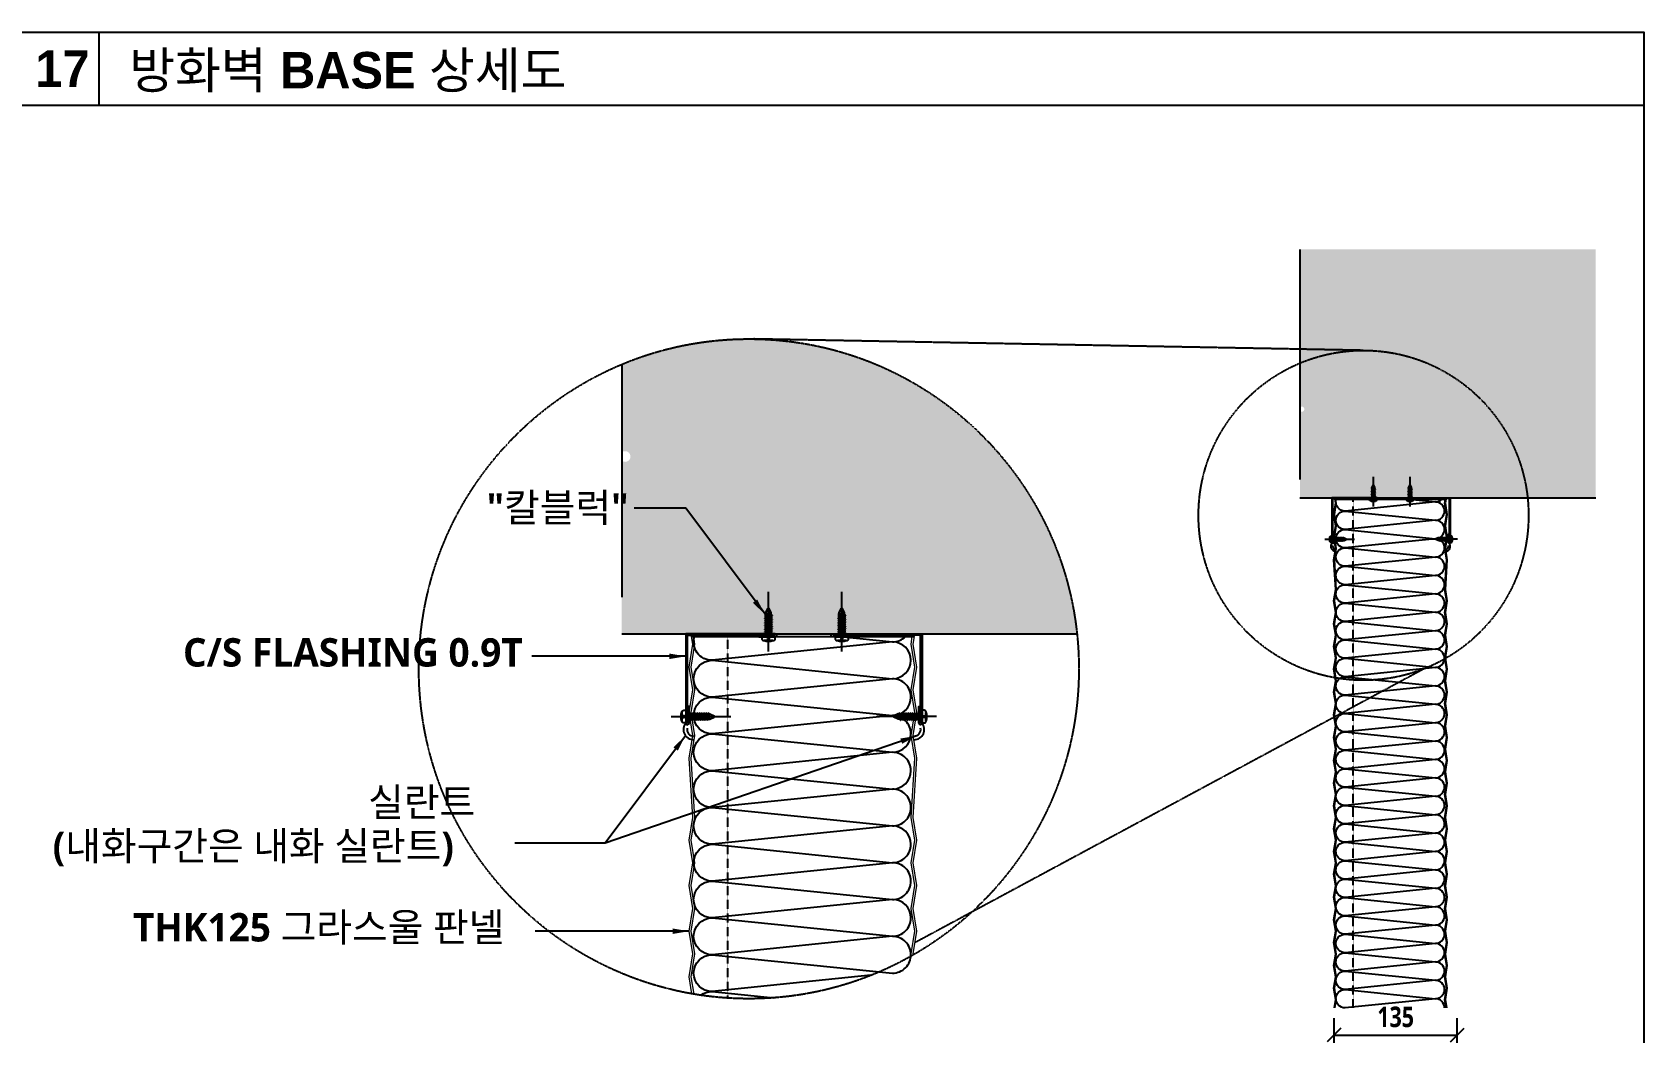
# Model space of a CAD drawing. Extents: x 0 to 20413, y 0 to 2870.
# Drawn here: x 18262 to 20030, y 1772 to 2870 of the extents above; entities that cross this region are included whole.
import ezdxf
from ezdxf.enums import TextEntityAlignment as Align

# ---------------------------------------------------------------- set-up
doc = ezdxf.new("R2010")
doc.units = 0
for name, pattern in [('CEN', [62, 60, -1, 0, -1]), ('HID', [2.3, 1.5, -0.8]), ('HIDDEN', [0.375, 0.25, -0.125])]:
    doc.linetypes.add(name, pattern=pattern)
doc.layers.get('Defpoints').update_dxf_attribs({"color": 151})
for name, color, linetype in [('A-ANNO-GRA1', 7, 'Continuous'), ('A-ANNO-TEXT1', 7, 'Continuous'), ('AA-BORD', 7, 'Continuous'), ('AA-ELEV-XXXX-N1', 1, 'Continuous'), ('AA-WAXM-CONC', 2, 'Continuous'), ('AA-XXXX-DRBD', 6, 'Continuous'), ('AZ-CNTL', 1, 'CEN'), ('DIM', 7, 'Continuous'), ('ELE-6', 6, 'Continuous'), ('FIN6', 6, 'Continuous'), ('GW', 9, 'Continuous'), ('TEXT', 4, 'Continuous'), ('W_HAT', 9, 'Continuous')]:
    doc.layers.add(name, color=color, linetype=linetype)
doc.layers.add('철판', color=2, linetype='Continuous', lineweight=13)
doc.styles.add('2020음성 1차', font='나눔고딕Bold.ttf')
doc.styles.add('ANU-TEXT 0', font='NanumGothicBold.ttf', dxfattribs={"width": 0.8})
doc.styles.add('돋움', font='NanumGothicBold.ttf')
doc.dimstyles.new('10-1', dxfattribs={"dimscale": 15, "dimtxt": 1.5, "dimasz": 1, "dimexe": 1.25, "dimexo": 1, "dimgap": 0.5, "dimtad": 1, "dimdec": 0, "dimrnd": 1, "dimzin": 0, "dimdsep": 46, "dimlunit": 6, "dimtxsty": 'ANU-TEXT 0', "dimblk": 'OBLIQUE', "dimcen": 5, "dimclrd": 7, "dimclre": 7, "dimclrt": 3, "dimadec": 0, "dimazin": 0, "dimtfac": 1, "dimtdec": 0, "dimtix": 1, "dimtmove": 2, "dimatfit": 1, "dimldrblk": 'OBLIQUE', "dimfxl": 2, "dimtolj": 1, "dimtzin": 0, "dimarcsym": 0})

# ---------------------------------------------------------------- blocks, each defined once
blk = doc.blocks.new('_Oblique')
at = {"color": 0, "linetype": 'ByBlock', "lineweight": -2}
blk.add_line((-0.5, -0.5), (0.5, 0.5), dxfattribs=at)
blk = doc.blocks.new('*D182')
at = {"layer": 'Defpoints', "color": 0}
for p in [(19825.36655912103, 1769.209054894403), (19690.16655912108, 1581.686184852973), (19825.36655912103, 1581.686184852973)]:
    blk.add_point(p, dxfattribs=at)
at = {"layer": 'DIM', "color": 7, "lineweight": -2}
for p, q in [((19690.16655912108, 1596.686184852973), (19690.16655912108, 1787.959054894403)), ((19825.36655912103, 1596.686184852973), (19825.36655912103, 1787.959054894403)), ((19690.16655912108, 1769.209054894403), (19825.36655912103, 1769.209054894403))]:
    blk.add_line(p, q, dxfattribs=at)
at = {"layer": 'DIM', "color": 7, "linetype": 'ByBlock', "lineweight": -2, "xscale": 15, "yscale": 15, "zscale": 15, "rotation": 180}
blk.add_blockref('_Oblique', (19690.16655912108, 1769.209054894403), dxfattribs=at)
at = {"layer": 'DIM', "color": 7, "linetype": 'ByBlock', "lineweight": -2, "xscale": 15, "yscale": 15, "zscale": 15}
blk.add_blockref('_Oblique', (19825.36655912103, 1769.209054894403), dxfattribs=at)
at = {"layer": 'DIM', "color": 3, "insert": (19757.76655912106, 1789.125603189858), "char_height": 22.5, "attachment_point": 5, "style": 'ANU-TEXT 0'}
blk.add_mtext('\\A1;135', dxfattribs=at)
blk = doc.blocks.new('aas')
at = {"layer": 'AA-ELEV-XXXX-N1'}
for p, q in [((2.600000000000021, 3.500000090939464), (1.605999999999994, 3.500000090939464)), ((2.600000000000021, -3.499999909060533), (2.600000000000021, 3.500000090939464)), ((2.600000000000021, 1.500000090939465), (3.252458149028483, 1.500000090939465)), ((3.149471132722283, -0.0532759442303359), (3.48471364782199, 1.997447478876438)), ((3.149471132722283, -0.0532759442303359), (3.252458149028483, 1.500000090939465)), ((3.251354542310308, -0.0712784067391112), (3.580727432298659, 1.93862621744347)), ((3.251354542310308, -0.0712784067391112), (3.751620444278386, 1.500000090939465)), ((3.446644099262356, 1.9782085861857), (3.252458149028483, 1.500000090939465)), ((3.552463380597373, 1.987661514880073), (3.751620444278386, 1.500000090939465)), ((3.751620444278386, 1.500000090939465), (4.496326534150283, 1.500000090939465)), ((3.874781090362374, -1.499999909060534), (4.496326534150283, 1.500000090939465)), ((4.073938154043389, -1.987660356358446), (4.728582032943791, 1.99647376569237)), ((4.179757435378404, -1.978207427664074), (4.824595817420457, 1.937652504259403)), ((4.373943385612279, -1.499999909060534), (4.995488829400187, 1.500000090939465)), ((4.690512484384157, 1.977234873001634), (4.496326534150283, 1.500000090939465)), ((4.796331765719172, 1.986687801696007), (4.995488829400187, 1.500000090939465)), ((4.995488829400187, 1.500000090939465), (5.729260333346926, 1.500000090939465)), ((5.107714889559019, -1.499999909060534), (5.729260333346926, 1.500000090939465)), ((5.306871953240034, -1.987660356358446), (5.961515832140435, 1.99647376569237)), ((5.412691234575047, -1.978207427664074), (6.057529616617103, 1.937652504259403)), ((5.606877184808921, -1.499999909060534), (6.228422628596832, 1.500000090939465)), ((5.923446283580799, 1.977234873001634), (5.729260333346926, 1.500000090939465)), ((6.029265564915818, 1.986687801696007), (6.228422628596832, 1.500000090939465)), ((6.228422628596832, 1.500000090939465), (6.962194132543571, 1.500000090939465)), ((6.340648688755662, -1.499999909060534), (6.962194132543571, 1.500000090939465)), ((6.539805752436676, -1.987660356358446), (7.194449631337079, 1.99647376569237)), ((6.645625033771693, -1.978207427664074), (7.290463415813746, 1.937652504259403)), ((6.839810984005567, -1.499999909060534), (7.461356427793473, 1.500000090939465)), ((7.156380082777446, 1.977234873001634), (6.962194132543571, 1.500000090939465)), ((7.262199364112459, 1.986687801696007), (7.461356427793473, 1.500000090939465)), ((7.461356427793473, 1.500000090939465), (8.195127931740217, 1.500000090939465)), ((7.573582487952307, -1.499999909060534), (8.195127931740217, 1.500000090939465)), ((7.77273955163332, -1.987660356358446), (8.427383430533723, 1.99647376569237)), ((7.878558832968338, -1.978207427664074), (8.52339721501039, 1.937652504259403)), ((8.072744783202209, -1.499999909060534), (8.69429022699012, 1.500000090939465)), ((8.38931388197409, 1.977234873001634), (8.195127931740217, 1.500000090939465)), ((8.495133163309106, 1.986687801696007), (8.69429022699012, 1.500000090939465)), ((8.69429022699012, 1.500000090939465), (9.428061730936859, 1.500000090939465)), ((8.806516287148952, -1.499999909060534), (9.428061730936859, 1.500000090939465)), ((9.005673350829962, -1.987660356358446), (9.660317229730367, 1.99647376569237)), ((9.11149263216498, -1.978207427664074), (9.756331014207033, 1.937652504259403)), ((9.305678582398851, -1.499999909060534), (9.927224026186764, 1.500000090939465)), ((9.622247681170734, 1.977234873001634), (9.428061730936859, 1.500000090939465)), ((9.728066962505748, 1.986687801696007), (9.927224026186764, 1.500000090939465)), ((9.927224026186764, 1.500000090939465), (10.6609955301335, 1.500000090939465)), ((10.03945008634559, -1.499999909060534), (10.6609955301335, 1.500000090939465)), ((10.23860715002661, -1.987660356358446), (10.89325102892701, 1.99647376569237)), ((10.34442643136162, -1.978207427664074), (10.98926481340368, 1.937652504259403)), ((10.5386123815955, -1.499999909060534), (11.1601578253834, 1.500000090939465)), ((10.85518148036737, 1.977234873001634), (10.6609955301335, 1.500000090939465)), ((10.96100076170239, 1.986687801696007), (11.1601578253834, 1.500000090939465)), ((11.1601578253834, 1.500000090939465), (11.89392932933015, 1.500000090939465)), ((11.27238388554224, -1.499999909060534), (11.89392932933015, 1.500000090939465)), ((11.47154094922325, -1.987660356358446), (12.12618482812365, 1.99647376569237)), ((11.57736023055827, -1.978207427664074), (12.22219861260032, 1.937652504259403)), ((11.77154618079214, -1.499999909060534), (12.39309162458005, 1.500000090939465)), ((12.08811527956402, 1.977234873001634), (11.89392932933015, 1.500000090939465)), ((12.19393456089904, 1.986687801696007), (12.39309162458005, 1.500000090939465)), ((12.39309162458005, 1.500000090939465), (13.12686312852679, 1.500000090939465)), ((12.50531768473888, -1.499999909060534), (13.12686312852679, 1.500000090939465)), ((12.7044747484199, -1.987660356358446), (13.3591186273203, 1.99647376569237)), ((12.81029402975491, -1.978207427664074), (13.45513241179697, 1.937652504259403)), ((13.00447997998879, -1.499999909060534), (13.62602542377669, 1.500000090939465)), ((13.32104907876066, 1.977234873001634), (13.12686312852679, 1.500000090939465)), ((13.42686836009568, 1.986687801696007), (13.62602542377669, 1.500000090939465)), ((13.62602542377669, 1.500000090939465), (14.35979692772344, 1.500000090939465)), ((13.73825148393553, -1.499999909060534), (14.35979692772344, 1.500000090939465)), ((13.93740854761654, -1.987660356358446), (14.59205242651694, 1.99647376569237)), ((14.04322782895156, -1.978207427664074), (14.68806621099361, 1.937652504259403)), ((14.23741377918543, -1.499999909060534), (14.85895922297334, 1.500000090939465)), ((14.55398287795731, 1.977234873001634), (14.35979692772344, 1.500000090939465)), ((14.65980215929232, 1.986687801696007), (14.85895922297334, 1.500000090939465)), ((14.85895922297334, 1.500000090939465), (16.03177305926157, 1.500000090939465)), ((14.97118528313217, -1.499999909060534), (15.59273072692008, 1.500000090939465)), ((15.17034234681318, -1.987660356358446), (15.77566480464929, 1.50000009093901)), ((15.2761616281482, -1.978207427664074), (15.77566480464941, 1.25216415320301)), ((15.77566480464941, 1.500000090939465), (15.77566480464941, -0.0351091399702455)), ((16.03177305926157, 1.500000090939465), (18.40471118574192, 0.3764505281560559)), ((1.605999999999994, -3.499999909060533), (2.600000000000021, -3.499999909060533)), ((2.600000000000135, -1.499999909060534), (3.874781090362374, -1.499999909060534)), ((4.073938154043389, -1.987661333001596), (3.874781090362374, -1.499999909060534)), ((4.179757435378404, -1.978207427664074), (4.373943385612279, -1.499999909060534)), ((4.373943385612279, -1.499999909060534), (5.107714889559019, -1.499999909060534)), ((5.306871953240034, -1.987661333001596), (5.107714889559019, -1.499999909060534)), ((5.412691234575047, -1.978207427664074), (5.606877184808921, -1.499999909060534)), ((5.606877184808921, -1.499999909060534), (6.340648688755662, -1.499999909060534)), ((6.539805752436676, -1.987661333001596), (6.340648688755662, -1.499999909060534)), ((6.645625033771693, -1.978207427664074), (6.839810984005567, -1.499999909060534)), ((6.839810984005567, -1.499999909060534), (7.573582487952307, -1.499999909060534)), ((7.77273955163332, -1.987661333001596), (7.573582487952307, -1.499999909060534)), ((7.878558832968338, -1.978207427664074), (8.072744783202209, -1.499999909060534)), ((8.072744783202209, -1.499999909060534), (8.806516287148952, -1.499999909060534)), ((9.005673350829962, -1.987661333001596), (8.806516287148952, -1.499999909060534)), ((9.11149263216498, -1.978207427664074), (9.305678582398851, -1.499999909060534)), ((9.305678582398851, -1.499999909060534), (10.03945008634559, -1.499999909060534)), ((10.23860715002661, -1.987661333001596), (10.03945008634559, -1.499999909060534)), ((10.34442643136162, -1.978207427664074), (10.5386123815955, -1.499999909060534)), ((10.5386123815955, -1.499999909060534), (11.27238388554224, -1.499999909060534)), ((11.47154094922325, -1.987661333001596), (11.27238388554224, -1.499999909060534)), ((11.57736023055827, -1.978207427664074), (11.77154618079214, -1.499999909060534)), ((11.77154618079214, -1.499999909060534), (12.50531768473888, -1.499999909060534)), ((12.7044747484199, -1.987661333001596), (12.50531768473888, -1.499999909060534)), ((12.81029402975491, -1.978207427664074), (13.00447997998879, -1.499999909060534)), ((13.00447997998879, -1.499999909060534), (13.73825148393553, -1.499999909060534)), ((13.93740854761654, -1.987661333001596), (13.73825148393553, -1.499999909060534)), ((14.04322782895156, -1.978207427664074), (14.23741377918543, -1.499999909060534)), ((14.23741377918543, -1.499999909060534), (14.97118528313217, -1.499999909060534)), ((15.17034234681318, -1.987661333001596), (14.97118528313217, -1.499999909060534)), ((15.2761616281482, -1.978207427664074), (15.47034757838207, -1.499999909060534)), ((15.47034757838207, -1.499999909060534), (15.77566480464941, -0.0351091399702455)), ((15.47034757838207, -1.499999909060534), (16.03177305926203, -1.499999909060534)), ((16.03177305926169, -1.499999909060534), (18.40471118574192, -0.3764503462775792))]:
    blk.add_line(p, q, dxfattribs=at)
blk.add_lwpolyline([(0.3535534501622806, 2.54874299035282), (0.5532170915072357, 2.32397647345624), (0.649912410573734, 2.069893085219518), (0.6683279110083049, 1.799481307482436), (0.6331520964572519, 1.525729622085235), (0.5690734705671048, 1.261626510867698), (0.50078053698428, 1.02016045566961), (0.4529617993553076, 0.8143199383312094), (0.4503057613264902, 0.6570934406922789), (0.5111300060098074, 0.5571008433244061), (0.6282684343781284, 0.5054876217263882), (0.7881840268697716, 0.4890306501279156), (0.9773397639230552, 0.4945068027600428), (1.182198625976411, 0.5086929538529148), (1.389223593468045, 0.5183659776366767), (1.584877646836389, 0.5103027483419283), (1.755623766519646, 0.4712801401983599), (1.890181102883046, 0.3921198194243516), (1.986293485999908, 0.2798226201866782), (2.043960915870001, 0.1454341686403495), (2.063183392493328, 9.09394657e-08), (2.043960915870001, -0.1454339867618728), (1.986293485999908, -0.2798224383082015), (1.890181102883046, -0.3921196375458749), (1.755623766519646, -0.4712799583194284), (1.584877646836389, -0.5103025664629968), (1.389223593468045, -0.5183657957577453), (1.182198625976411, -0.5086927719739835), (0.9773397639230552, -0.4945066208815662), (0.7881840268696579, -0.489030468249439), (0.6282684343780148, -0.5054874398474567), (0.5111300060096938, -0.5571006614459293), (0.4503057613264902, -0.6570932588138021), (0.4529617997028482, -0.8143197567596872), (0.5007805397644916, -1.020160276247224), (0.5690734799504753, -1.261626337278812), (0.6331521186992859, -1.525729459855938), (0.6683279544496373, -1.799481163981454), (0.6499124856404705, -2.069892969657757), (0.5532172107103861, -2.323976396886791), (0.3535536280980978, -2.548742965670498)], dxfattribs=at)
for centre, radius, start, end in [((9.363632576391863, 3.268523869e-07), 9.363632576391863, 164.2050207283534, 195.7949832716436), ((1.606530030295175, 2.199174005478653), 1.300826193443082, 90.0233455475602, 164.4113847707973), ((3.506297460627706, 1.907450792621148), 0.0925492983181898, 60.07535000000911, 130.1338790000105), ((4.750165845749621, 1.90647707943708), 0.092548723075396, 60.07535000000911, 130.1338790000105), ((5.983099644946263, 1.90647707943708), 0.092548723075396, 60.07535000000911, 130.1338790000105), ((7.216033444142907, 1.90647707943708), 0.092548723075396, 60.07535000000911, 130.1338790000105), ((8.448967243339553, 1.90647707943708), 0.092548723075396, 60.07535000000911, 130.1338790000105), ((9.681901042536193, 1.90647707943708), 0.092548723075396, 60.07535000000911, 130.1338790000105), ((10.91483484173284, 1.90647707943708), 0.092548723075396, 60.07535000000911, 130.1338790000105), ((12.14776864092948, 1.90647707943708), 0.092548723075396, 60.07535000000911, 130.1338790000105), ((13.38070244012613, 1.90647707943708), 0.092548723075396, 60.07535000000911, 130.1338790000105), ((14.61363623932277, 1.90647707943708), 0.092548723075396, 60.07535000000911, 130.1338790000105), ((18.13952136649948, 9.09394657e-08), 0.4604786335005783, 305.1627106512142, 54.83728934878584), ((1.606530091499394, -2.199173919623716), 1.300826097444182, 195.5886192061376, 269.9766517549352), ((3.205764841777636, -0.0320241900831206), 0.06016394940845299, 200.6850700000057, 319.2728799999949), ((4.120104074012941, -1.907450610742671), 0.0925492983181898, 240.0753500000091, 310.1338800000123), ((5.353037873209586, -1.907450610742671), 0.0925492983181898, 240.0753500000091, 310.1338800000123), ((6.58597167240623, -1.907450610742671), 0.0925492983181898, 240.0753500000091, 310.1338800000123), ((7.818905471602874, -1.907450610742671), 0.0925492983181898, 240.0753500000091, 310.1338800000123), ((9.051839270799515, -1.907450610742671), 0.0925492983181898, 240.0753500000091, 310.1338800000123), ((10.28477306999616, -1.907450610742671), 0.0925492983181898, 240.0753500000091, 310.1338800000123), ((11.5177068691928, -1.907450610742671), 0.0925492983181898, 240.0753500000091, 310.1338800000123), ((12.75064066838945, -1.907450610742671), 0.0925492983181898, 240.0753500000091, 310.1338800000123), ((13.98357446758609, -1.907450610742671), 0.0925492983181898, 240.0753500000091, 310.1338800000123), ((15.21650826678274, -1.907450610742671), 0.0925492983181898, 240.0753500000091, 310.1338800000123)]:
    blk.add_arc(centre, radius, start, end, dxfattribs=at)
at = {"layer": 'AZ-CNTL', "ltscale": 10}
blk.add_line((-5.418200080880184, 9.09394657e-08), (27.69052389523995, 9.09394657e-08), dxfattribs=at)

msp = doc.modelspace()

# ---------------------------------------------------------------- hatches: boundary and pattern name
at = {"layer": 'W_HAT'}
h = msp.add_hatch(color=253, dxfattribs=at)
h.dxf.hatch_style = 1
edge = h.paths.add_edge_path()
edge.add_line((19977.32813201586, 2631.648251205574), (19977.32813201586, 2359.027758546763))
edge.add_line((19977.32813201586, 2359.027758546763), (19772.74438203007, 2359.027758546763))
edge.add_line((19772.74438203031, 2359.027758546763), (19772.74438203007, 2360.027758546763))
edge.add_arc((19768.43436566226, 2368.577840385617), 9.574974701929857, 265.86761885504984, 296.75224609507904, ccw=False)
edge.add_line((19767.74438203031, 2359.027758546763), (19652.74438203031, 2359.027758546763))
edge.add_line((19652.74438203007, 2359.027758546763), (19652.74438203031, 2454.027758546996))
edge.add_arc((19654.66244015468, 2456.244146922028), 2.931096108609438, 229.1271523608023, 108.2529826903136)
edge.add_line((19653.74438203031, 2459.027758546996), (19652.74438203031, 2459.027758546996))
edge.add_line((19652.74438203031, 2459.027758546996), (19652.74438203031, 2631.648251205806))
edge.add_line((19652.74438203031, 2631.648251205574), (19977.32813201609, 2631.648251205574))
h = msp.add_hatch(color=253, dxfattribs=at)
h.dxf.hatch_style = 1
edge = h.paths.add_edge_path()
edge.add_arc((19048.09298461883, 2171.250547864831), 362.0837944039292, 6.119457762153171, 112.6675952274125)
edge.add_line((18908.55160365228, 2505.36561362481), (18908.55160365228, 2409.849311957027))
edge.add_line((18908.55160365228, 2409.849311957027), (18910.55160365228, 2409.849311957027))
edge.add_arc((18912.38771990125, 2404.282088707325), 5.862192217226389, 229.1271523626482, 108.25298269225749, ccw=False)
edge.add_line((18908.55160365251, 2399.849311957027), (18908.55160365205, 2209.849311956794))
edge.add_line((18908.55160365205, 2209.849311956794), (19138.55160365228, 2209.849311956561))
edge.add_arc((19139.93157091641, 2228.949475634501), 19.14994940385322, 265.8676188542278, 296.7522460942683)
edge.add_line((19148.55160365181, 2211.849311956794), (19148.55160365228, 2209.849311957027))
edge.add_line((19148.55160365228, 2209.849311956794), (19408.11355289302, 2209.849311956794))

# ---------------------------------------------------------------- linework, layer by layer
for p, q in [((16479.99999999962, 2870.000000000205), (20029.99999999729, 2870.000000000205)), ((18334.99999999816, 2870.00000000007), (18334.99999999816, 2790.00000000007)), ((16479.99999999962, 2790.000000000205), (20029.99999999729, 2790.000000000205)), ((18978.48964805433, 2097.733405895888), (18890.58127941002, 1979.954844853732)), ((19232.27873388303, 2097.733405895888), (18890.58127941026, 1979.954844853266)), ((18890.58127940979, 1979.954844853266), (18791.2409517199, 1979.954844853266))]:
    msp.add_line(p, q)
at = {"color": 251}
for p, q in [((19691.04243147557, 2357.42775854667), (19813.38483848071, 2357.42775854667)), ((18985.14770254281, 2206.649311956608), (19229.83251655332, 2206.649311956608))]:
    msp.add_line(p, q, dxfattribs=at)
at = {"layer": 'A-ANNO-GRA1'}
msp.add_lwpolyline([(16479.99999999962, 2870.000000000205), (20029.99999999729, 2870.000000000205), (20029.99999999729, 100.0000000002046), (16479.99999999962, 100.0000000002046)], close=True, dxfattribs=at)
at = {"layer": 'AA-WAXM-CONC'}
for p, q in [((19652.74438203031, 2631.648251205574), (19652.74438203031, 2379.02775854653)), ((18908.55160365228, 2505.36561362481), (18908.55160365228, 2249.849311956328)), ((19652.74438203031, 2359.027758546763), (19977.32813201586, 2359.027758546763)), ((18908.55160365228, 2209.849311956794), (19408.11355289302, 2209.849311956794))]:
    msp.add_line(p, q, dxfattribs=at)
at = {"layer": 'AA-XXXX-DRBD'}
for points in [[(19727.91363497821, 2358.127758546856), (19727.91363497821, 2357.227758546716), (19737.01363497807, 2357.227758546716, 0.9999999999999999), (19737.01363497807, 2359.027758546763), (19687.91363497821, 2359.027758546763), (19687.91363497821, 2309.92775854667, 0.9999999999999999), (19689.71363497802, 2309.92775854667), (19689.71363497802, 2319.027758546763), (19688.81363497812, 2319.027758546763)], [(19777.61948326344, 2358.127758546856), (19777.61948326344, 2357.227758546716), (19768.51948326335, 2357.227758546716, -0.9999999999999999), (19768.51948326335, 2359.027758546763), (19817.61948326344, 2359.027758546763), (19817.61948326344, 2309.92775854667, -0.9999999999999999), (19815.81948326339, 2309.92775854667), (19815.81948326339, 2319.027758546763), (19816.7194832633, 2319.027758546763)], [(19058.89010954809, 2208.049311956747), (19058.89010954809, 2206.249311956701), (19077.09010954804, 2206.249311956701, 0.9999999999999999), (19077.09010954804, 2209.849311956794), (18978.89010954809, 2209.849311956794), (18978.89010954809, 2111.649311956608, 0.9999999999999999), (18982.49010954818, 2111.649311956608), (18982.49010954818, 2129.849311956794), (18980.69010954813, 2129.849311956794)], [(19158.30180611878, 2208.049311956747), (19158.30180611878, 2206.249311956701), (19140.10180611883, 2206.249311956701, -0.9999999999999999), (19140.10180611883, 2209.849311956794), (19238.30180611878, 2209.849311956794), (19238.30180611878, 2111.649311956608, -0.9999999999999999), (19234.70180611869, 2111.649311956608), (19234.70180611869, 2129.849311956794), (19236.50180611873, 2129.849311956794)]]:
    msp.add_lwpolyline(points, format="xyb", dxfattribs=at)
for points in [[(19688.81363497812, 2309.92775854667), (19688.81363497812, 2358.127758546856), (19737.01363497807, 2358.127758546856)], [(19816.7194832633, 2309.92775854667), (19816.7194832633, 2358.127758546856), (19768.51948326335, 2358.127758546856)], [(18980.69010954813, 2111.649311956608), (18980.69010954813, 2208.049311956747), (19077.09010954804, 2208.049311956747)], [(19236.50180611873, 2111.649311956608), (19236.50180611873, 2208.049311956747), (19140.10180611883, 2208.049311956747)]]:
    msp.add_lwpolyline(points, dxfattribs=at)
at = {"layer": 'ELE-6', "linetype": 'HID', "ltscale": 0.1}
for p, q in [((19722.51507251335, 2520.770273702808), (19053.53717540342, 2533.293411289233)), ((19789.51016831023, 2171.538526385913), (19230.49010954818, 1870.759268173839))]:
    msp.add_line(p, q, dxfattribs=at)
for centre, radius in [((19048.09298461883, 2171.250547864831), 362.0837944039376), ((19722.51507251335, 2339.728376500665), 181.0418972019688)]:
    msp.add_circle(centre, radius, dxfattribs=at)
at = {"layer": 'FIN6'}
for centre, radius, start, end in [((19692.17632482874, 2305.836676879444), 5.549099936150014, 140.1904484973993, 270), ((19692.17632482874, 2305.836676879444), 3.549099936150014, 168.1846067836557, 270), ((19812.25094512754, 2305.836676879444), 5.549099936150014, 270, 39.80955150248043), ((19812.25094512754, 2305.836676879444), 3.549099936150014, 270, 11.81539321630835), ((18987.41548924914, 2104.543825248613), 11.09819987230003, 140.1904484957593, 270), ((18987.41548924914, 2104.543825248613), 7.098199872300029, 168.1846067851243, 270), ((19229.51195971549, 2104.543825248613), 11.09819987230003, 270, 39.80955150424069), ((19229.51195971549, 2104.543825248613), 7.098199872300029, 270, 11.81539321487215)]:
    msp.add_arc(centre, radius, start, end, dxfattribs=at)
at = {"layer": 'GW', "color": 251, "linetype": 'HIDDEN'}
for p, q in [((19711.04243147534, 1799.118528488216), (19711.04243147534, 2357.42775854667)), ((19025.14770254257, 1809.894507095574), (19025.14770254257, 2206.649311956608))]:
    msp.add_line(p, q, dxfattribs=at)
at = {"layer": 'GW', "color": 251}
for points in [[(19811.41110146555, 2344.408543487902, 0.414213562373095), (19801.31310146556, 2354.5065434879), (19702.32279744113, 2344.408543487902, -0.5030309487841372), (19692.65656205287, 2357.42775854667, -0.5030309487841372)], [(19772.6765430595, 2357.42775854667), (19801.31310146556, 2354.5065434879, 0.1975836788075105), (19808.41685835246, 2357.42775854667, 0.1975836788075105)], [(19811.41110146416, 2324.212543487905, 0.414213562373095), (19801.31310146416, 2334.310543487903), (19702.32279743973, 2324.212543487905, -0.9999999999999999), (19702.32279743973, 2344.408543487902), (19801.31310146416, 2334.310543487903, 0.414213562373095), (19811.41110146416, 2344.408543487902)], [(19811.41110146416, 2304.016543487909, 0.414213562373095), (19801.31310146416, 2314.114543487907), (19702.32279743973, 2304.016543487909, -0.9999999999999999), (19702.32279743973, 2324.212543487905), (19801.31310146416, 2314.114543487907, 0.414213562373095), (19811.41110146416, 2324.212543487905)], [(19811.41110146416, 2283.820543487913, 0.414213562373095), (19801.31310146416, 2293.918543487911), (19702.32279743973, 2283.820543487913, -0.9999999999999999), (19702.32279743973, 2304.016543487909), (19801.31310146416, 2293.918543487911, 0.414213562373095), (19811.41110146416, 2304.016543487909)], [(19811.41110146416, 2263.624543487917, 0.414213562373095), (19801.31310146416, 2273.722543487915), (19702.32279743973, 2263.624543487917, -0.9999999999999999), (19702.32279743973, 2283.820543487913), (19801.31310146416, 2273.722543487915, 0.414213562373095), (19811.41110146416, 2283.820543487913)], [(19811.41110146416, 2243.42854348792, 0.414213562373095), (19801.31310146416, 2253.526543487918), (19702.32279743973, 2243.42854348792, -0.9999999999999999), (19702.32279743973, 2263.624543487917), (19801.31310146416, 2253.526543487918, 0.414213562373095), (19811.41110146416, 2263.624543487917)], [(19811.41110146416, 2223.232543487924, 0.414213562373095), (19801.31310146416, 2233.330543487922), (19702.32279743973, 2223.232543487924, -0.9999999999999999), (19702.32279743973, 2243.42854348792), (19801.31310146416, 2233.330543487922, 0.414213562373095), (19811.41110146416, 2243.42854348792)], [(19811.41110146416, 2203.036543487928, 0.414213562373095), (19801.31310146416, 2213.134543487926), (19702.32279743973, 2203.036543487928, -0.9999999999999999), (19702.32279743973, 2223.232543487924), (19801.31310146416, 2213.134543487926, 0.414213562373095), (19811.41110146416, 2223.232543487924)], [(19225.88504252301, 2180.610881839071, 0.414213562373095), (19205.68904252301, 2200.806881839068), (19007.70843447416, 2180.610881839071, -0.5030309487841372), (18988.37596369765, 2206.649311956608, -0.5030309487841372)], [(19148.41592571067, 2206.649311956608), (19205.68904252301, 2200.806881839068, 0.1975836788075105), (19219.89655629659, 2206.649311956608, 0.1975836788075105)], [(19811.41110146416, 2182.840543487931, 0.414213562373095), (19801.31310146416, 2192.93854348793), (19702.32279743973, 2182.840543487931, -0.9999999999999999), (19702.32279743973, 2203.036543487928), (19801.31310146416, 2192.93854348793, 0.414213562373095), (19811.41110146416, 2203.036543487928)], [(19225.88504252021, 2140.218881839079, 0.414213562373095), (19205.68904252022, 2160.414881839075), (19007.70843447114, 2140.218881839079, -0.9999999999999999), (19007.70843447114, 2180.610881839071), (19205.68904252022, 2160.414881839075, 0.414213562373095), (19225.88504252021, 2180.610881839071)], [(19811.41110146416, 2162.644543487935, 0.414213562373095), (19801.31310146416, 2172.742543487933), (19702.32279743973, 2162.644543487935, -0.9999999999999999), (19702.32279743973, 2182.840543487931), (19801.31310146416, 2172.742543487933, 0.414213562373095), (19811.41110146416, 2182.840543487931)], [(19811.41110146416, 2142.448543487939, 0.414213562373095), (19801.31310146416, 2152.546543487937), (19702.32279743973, 2142.448543487939, -0.9999999999999999), (19702.32279743973, 2162.644543487935), (19801.31310146416, 2152.546543487937, 0.414213562373095), (19811.41110146416, 2162.644543487935)], [(19225.88504252021, 2099.826881839086, 0.414213562373095), (19205.68904252022, 2120.022881839082), (19007.70843447114, 2099.826881839086, -0.9999999999999999), (19007.70843447114, 2140.218881839079), (19205.68904252022, 2120.022881839082, 0.414213562373095), (19225.88504252021, 2140.218881839079)], [(19811.41110146416, 2122.252543487943, 0.414213562373095), (19801.31310146416, 2132.350543487941), (19702.32279743973, 2122.252543487943, -0.9999999999999999), (19702.32279743973, 2142.448543487939), (19801.31310146416, 2132.350543487941, 0.414213562373095), (19811.41110146416, 2142.448543487939)], [(19811.41110146416, 2102.056543487946, 0.414213562373095), (19801.31310146416, 2112.154543487944), (19702.32279743973, 2102.056543487946, -0.9999999999999999), (19702.32279743973, 2122.252543487943), (19801.31310146416, 2112.154543487944, 0.414213562373095), (19811.41110146416, 2122.252543487943)], [(19225.88504252021, 2059.434881839094, 0.414213562373095), (19205.68904252022, 2079.63088183909), (19007.70843447114, 2059.434881839094, -0.9999999999999999), (19007.70843447114, 2099.826881839086), (19205.68904252022, 2079.63088183909, 0.414213562373095), (19225.88504252021, 2099.826881839086)], [(19811.41110146416, 2081.86054348795, 0.414213562373095), (19801.31310146416, 2091.958543487948), (19702.32279743973, 2081.86054348795, -0.9999999999999999), (19702.32279743973, 2102.056543487946), (19801.31310146416, 2091.958543487948, 0.414213562373095), (19811.41110146416, 2102.056543487946)], [(19811.41110146416, 2061.664543487954, 0.414213562373095), (19801.31310146416, 2071.762543487952), (19702.32279743973, 2061.664543487954, -0.9999999999999999), (19702.32279743973, 2081.86054348795), (19801.31310146416, 2071.762543487952, 0.414213562373095), (19811.41110146416, 2081.86054348795)], [(19225.88504252021, 2019.042881839101, 0.414213562373095), (19205.68904252022, 2039.238881839097), (19007.70843447114, 2019.042881839101, -0.9999999999999999), (19007.70843447114, 2059.434881839094), (19205.68904252022, 2039.238881839097, 0.414213562373095), (19225.88504252021, 2059.434881839094)], [(19811.41110146416, 2041.468543487958, 0.414213562373095), (19801.31310146416, 2051.566543487956), (19702.32279743973, 2041.468543487958, -0.9999999999999999), (19702.32279743973, 2061.664543487954), (19801.31310146416, 2051.566543487956, 0.414213562373095), (19811.41110146416, 2061.664543487954)], [(19811.41110146416, 2021.272543487961, 0.414213562373095), (19801.31310146416, 2031.370543487959), (19702.32279743973, 2021.272543487961, -0.9999999999999999), (19702.32279743973, 2041.468543487958), (19801.31310146416, 2031.370543487959, 0.414213562373095), (19811.41110146416, 2041.468543487958)], [(19225.88504252021, 1978.650881839108, 0.414213562373095), (19205.68904252022, 1998.846881839105), (19007.70843447114, 1978.650881839108, -0.9999999999999999), (19007.70843447114, 2019.042881839101), (19205.68904252022, 1998.846881839105, 0.414213562373095), (19225.88504252021, 2019.042881839101)], [(19811.41110146416, 2001.076543487965, 0.414213562373095), (19801.31310146416, 2011.174543487963), (19702.32279743973, 2001.076543487965, -0.9999999999999999), (19702.32279743973, 2021.272543487961), (19801.31310146416, 2011.174543487963, 0.414213562373095), (19811.41110146416, 2021.272543487961)], [(19811.41110146416, 1980.880543487969, 0.414213562373095), (19801.31310146416, 1990.978543487967), (19702.32279743973, 1980.880543487969, -0.9999999999999999), (19702.32279743973, 2001.076543487965), (19801.31310146416, 1990.978543487967, 0.414213562373095), (19811.41110146416, 2001.076543487965)], [(19811.41110146416, 1960.684543487972, 0.414213562373095), (19801.31310146416, 1970.782543487971), (19702.32279743973, 1960.684543487972, -0.9999999999999999), (19702.32279743973, 1980.880543487969), (19801.31310146416, 1970.782543487971, 0.414213562373095), (19811.41110146416, 1980.880543487969)], [(19225.88504252021, 1938.258881839116, 0.414213562373095), (19205.68904252022, 1958.454881839112), (19007.70843447114, 1938.258881839116, -0.9999999999999999), (19007.70843447114, 1978.650881839108), (19205.68904252022, 1958.454881839112, 0.414213562373095), (19225.88504252021, 1978.650881839108)], [(19811.41110146416, 1940.488543487976, 0.414213562373095), (19801.31310146416, 1950.586543487974), (19702.32279743973, 1940.488543487976, -0.9999999999999999), (19702.32279743973, 1960.684543487972), (19801.31310146416, 1950.586543487974, 0.414213562373095), (19811.41110146416, 1960.684543487972)], [(19225.88504252021, 1897.866881839123, 0.414213562373095), (19205.68904252022, 1918.06288183912), (19007.70843447114, 1897.866881839123, -0.9999999999999999), (19007.70843447114, 1938.258881839116), (19205.68904252022, 1918.06288183912, 0.414213562373095), (19225.88504252021, 1938.258881839116)], [(19811.41110146416, 1920.29254348798, 0.414213562373095), (19801.31310146416, 1930.390543487978), (19702.32279743973, 1920.29254348798, -0.9999999999999999), (19702.32279743973, 1940.488543487976), (19801.31310146416, 1930.390543487978, 0.414213562373095), (19811.41110146416, 1940.488543487976)], [(19811.41110146416, 1900.096543487984, 0.414213562373095), (19801.31310146416, 1910.194543487982), (19702.32279743973, 1900.096543487984, -0.9999999999999999), (19702.32279743973, 1920.29254348798), (19801.31310146416, 1910.194543487982, 0.414213562373095), (19811.41110146416, 1920.29254348798)], [(19225.88504252021, 1857.474881839131, 0.414213562373095), (19205.68904252022, 1877.670881839127), (19007.70843447114, 1857.474881839131, -0.9999999999999999), (19007.70843447114, 1897.866881839123), (19205.68904252022, 1877.670881839127, 0.414213562373095), (19225.88504252021, 1897.866881839123)], [(19811.41110146416, 1879.900543487987, 0.414213562373095), (19801.31310146416, 1889.998543487985), (19702.32279743973, 1879.900543487987, -0.9999999999999999), (19702.32279743973, 1900.096543487984), (19801.31310146416, 1889.998543487985, 0.414213562373095), (19811.41110146416, 1900.096543487984)], [(19811.41110146416, 1859.704543487991, 0.414213562373095), (19801.31310146416, 1869.802543487989), (19702.32279743973, 1859.704543487991, -0.9999999999999999), (19702.32279743973, 1879.900543487987), (19801.31310146416, 1869.802543487989, 0.414213562373095), (19811.41110146416, 1879.900543487987)], [(19182.08317621213, 1834.870847634862), (19007.70843447114, 1817.082881839138, -0.9999999999999999), (19007.70843447114, 1857.474881839131), (19205.68904252022, 1837.278881839135, 0.414213562373095), (19225.88504252021, 1857.474881839131)], [(19811.41110146416, 1839.508543487995, 0.414213562373095), (19801.31310146416, 1849.606543487993), (19702.32279743973, 1839.508543487995, -0.9999999999999999), (19702.32279743973, 1859.704543487991), (19801.31310146416, 1849.606543487993, 0.414213562373095), (19811.41110146416, 1859.704543487991)], [(19811.41110146416, 1819.312543487998, 0.414213562373095), (19801.31310146416, 1829.410543487997), (19702.32279743973, 1819.312543487998, -0.9999999999999999), (19702.32279743973, 1839.508543487995), (19801.31310146416, 1829.410543487997, 0.414213562373095), (19811.41110146416, 1839.508543487995)], [(19700.35285197848, 1839.314528487979, -0.04912491126788524), (19702.32279743973, 1839.508543487995), (19704.22471899187, 1839.314528487979)], [(19811.40923746649, 1839.314528487979, 0.004803635151687431), (19811.41110146416, 1839.508543487995)], [(18995.53490241591, 1813.001581131837, -0.1631671912444569), (19007.70843447114, 1817.082881839138), (19075.28588884368, 1810.189306342167)], [(19811.41110146416, 1799.116543488002, 0.414213562373095), (19801.31310146416, 1809.214543488), (19702.32279743973, 1799.116543488002, -0.9999999999999999), (19702.32279743973, 1819.312543487998), (19801.31310146416, 1809.214543488, 0.414213562373095), (19811.41110146416, 1819.312543487998)]]:
    msp.add_lwpolyline(points, format="xyb", dxfattribs=at)
at = {"layer": 'TEXT'}
for p, q in [((18979.11518809406, 2347.708067258478), (18922.4125534354, 2347.708067258478)), ((19065.89326880055, 2231.197210087099), (18979.11518809406, 2347.708067258478)), ((18978.89010954809, 2184.986836602802), (18810.14936559621, 2184.986836602802)), ((18982.49010954818, 1883.259268173839), (18813.74936559631, 1883.259268173839))]:
    msp.add_line(p, q, dxfattribs=at)
for points in [[(19065.67574773005, 2231.127571226687, 0, 6, 0), (19054.909133299, 2245.552550037515, 6, 6, 0)], [(18978.89010954809, 2184.986836602802, 0, 6, 0), (18960.89011882918, 2185.005115565269, 6, 6, 0)], [(18978.48964805433, 2097.733405895888, 0, 6, 0), (18967.72303362328, 2083.30842708506, 6, 6, 0)], [(19232.27873388303, 2097.733405895888, 0, 6, 0), (19215.26128136643, 2091.867716691115, 6, 6, 0)], [(18982.49010954818, 1883.259268173839, 0, 6, 0), (18964.49011882928, 1883.277547136306, 6, 6, 0)]]:
    msp.add_lwpolyline(points, format="xyseb", dxfattribs=at)
at = {"layer": '철판', "color": 251}
for points in [[(19690.2553616713, 1799.118528488216), (19691.71363497802, 1808.232736655402), (19689.71363497802, 1820.732736655402), (19691.71363497802, 1833.232736655402), (19689.71363497802, 1845.732736655402), (19691.71363497802, 1858.232736655402), (19689.71363497802, 1870.732736655402), (19691.71363497802, 1883.232736655402), (19689.71363497802, 1895.732736655402), (19691.71363497802, 1908.232736655402), (19689.71363497802, 1920.732736655402), (19691.71363497802, 1933.232736655402), (19689.71363497802, 1945.732736655402), (19691.71363497802, 1958.232736655402), (19689.71363497802, 1970.732736655402), (19691.71363497802, 1983.232736655402), (19689.71363497802, 1995.732736655402), (19691.71363497802, 2008.232736655402), (19689.71363497802, 2020.732736655402), (19691.71363497802, 2033.232736655402), (19689.71363497802, 2045.732736655402), (19691.71363497802, 2058.232736655402), (19689.71363497802, 2070.732736655402), (19691.71363497802, 2083.232736655402), (19689.71363497802, 2095.732736655402), (19691.71363497802, 2108.232736655402), (19689.71363497802, 2120.732736655402), (19691.71363497802, 2133.232736655402), (19689.71363497802, 2145.732736655402), (19691.71363497802, 2158.232736655402), (19689.71363497802, 2170.732736655402), (19691.71363497802, 2183.232736655402), (19689.71363497802, 2195.732736655402), (19691.71363497802, 2208.232736655402), (19689.71363497802, 2220.732736655402), (19691.71363497802, 2233.232736655402), (19689.71363497802, 2245.732736655402), (19691.71363497802, 2258.232736655402), (19689.71363497802, 2290.732736655169), (19691.71363497802, 2303.232736655169), (19689.71363497802, 2315.732736655169), (19691.71363497802, 2328.232736655169), (19689.71363497802, 2340.732736655169), (19691.71363497802, 2353.232736655169), (19691.04243147557, 2357.42775854667)], [(19691.47062460587, 1799.118528488216), (19692.92889791259, 1808.232736655402), (19690.92889791259, 1820.732736655402), (19692.92889791259, 1833.232736655402), (19690.92889791259, 1845.732736655402), (19692.92889791259, 1858.232736655402), (19690.92889791259, 1870.732736655402), (19692.92889791259, 1883.232736655402), (19690.92889791259, 1895.732736655402), (19692.92889791259, 1908.232736655402), (19690.92889791259, 1920.732736655402), (19692.92889791259, 1933.232736655402), (19690.92889791259, 1945.732736655402), (19692.92889791259, 1958.232736655402), (19690.92889791259, 1970.732736655402), (19692.92889791259, 1983.232736655402), (19690.92889791259, 1995.732736655402), (19692.92889791259, 2008.232736655402), (19690.92889791259, 2020.732736655402), (19692.92889791259, 2033.232736655402), (19690.92889791259, 2045.732736655402), (19692.92889791259, 2058.232736655402), (19690.92889791259, 2070.732736655402), (19692.92889791259, 2083.232736655402), (19690.92889791259, 2095.732736655402), (19692.92889791259, 2108.232736655402), (19690.92889791259, 2120.732736655402), (19692.92889791259, 2133.232736655402), (19690.92889791259, 2145.732736655402), (19692.92889791259, 2158.232736655402), (19690.92889791259, 2170.732736655402), (19692.92889791259, 2183.232736655402), (19690.92889791259, 2195.732736655402), (19692.92889791259, 2208.232736655402), (19690.92889791259, 2220.732736655402), (19692.92889791259, 2233.232736655402), (19690.92889791259, 2245.732736655402), (19692.92889791259, 2258.232736655402), (19690.92889791259, 2290.732736655169), (19692.92889791259, 2303.232736655169), (19690.92889791259, 2315.732736655169), (19692.92889791259, 2328.232736655169), (19690.92889791259, 2340.732736655169), (19692.92889791259, 2353.232736655169), (19692.25769441013, 2357.42775854667)], [(19812.95664535018, 1799.118528488216), (19811.49837204346, 1808.232736655402), (19813.49837204346, 1820.732736655402), (19811.49837204346, 1833.232736655402), (19813.49837204346, 1845.732736655402), (19811.49837204346, 1858.232736655402), (19813.49837204346, 1870.732736655402), (19811.49837204346, 1883.232736655402), (19813.49837204346, 1895.732736655402), (19811.49837204346, 1908.232736655402), (19813.49837204346, 1920.732736655402), (19811.49837204346, 1933.232736655402), (19813.49837204346, 1945.732736655402), (19811.49837204346, 1958.232736655402), (19813.49837204346, 1970.732736655402), (19811.49837204346, 1983.232736655402), (19813.49837204346, 1995.732736655402), (19811.49837204346, 2008.232736655402), (19813.49837204346, 2020.732736655402), (19811.49837204346, 2033.232736655402), (19813.49837204346, 2045.732736655402), (19811.49837204346, 2058.232736655402), (19813.49837204346, 2070.732736655402), (19811.49837204346, 2083.232736655402), (19813.49837204346, 2095.732736655402), (19811.49837204346, 2108.232736655402), (19813.49837204346, 2120.732736655402), (19811.49837204346, 2133.232736655402), (19813.49837204346, 2145.732736655402), (19811.49837204346, 2158.232736655402), (19813.49837204346, 2170.732736655402), (19811.49837204346, 2183.232736655402), (19813.49837204346, 2195.732736655402), (19811.49837204346, 2208.232736655402), (19813.49837204346, 2220.732736655402), (19811.49837204346, 2233.232736655402), (19813.49837204346, 2245.732736655402), (19811.49837204346, 2258.232736655402), (19813.49837204346, 2290.732736655169), (19811.49837204346, 2303.232736655169), (19813.49837204346, 2315.732736655169), (19811.49837204346, 2328.232736655169), (19813.49837204346, 2340.732736655169), (19811.49837204346, 2353.232736655169), (19812.16957554614, 2357.42775854667)], [(19814.17190828474, 1799.118528488216), (19812.71363497802, 1808.232736655402), (19814.71363497802, 1820.732736655402), (19812.71363497802, 1833.232736655402), (19814.71363497802, 1845.732736655402), (19812.71363497802, 1858.232736655402), (19814.71363497802, 1870.732736655402), (19812.71363497802, 1883.232736655402), (19814.71363497802, 1895.732736655402), (19812.71363497802, 1908.232736655402), (19814.71363497802, 1920.732736655402), (19812.71363497802, 1933.232736655402), (19814.71363497802, 1945.732736655402), (19812.71363497802, 1958.232736655402), (19814.71363497802, 1970.732736655402), (19812.71363497802, 1983.232736655402), (19814.71363497802, 1995.732736655402), (19812.71363497802, 2008.232736655402), (19814.71363497802, 2020.732736655402), (19812.71363497802, 2033.232736655402), (19814.71363497802, 2045.732736655402), (19812.71363497802, 2058.232736655402), (19814.71363497802, 2070.732736655402), (19812.71363497802, 2083.232736655402), (19814.71363497802, 2095.732736655402), (19812.71363497802, 2108.232736655402), (19814.71363497802, 2120.732736655402), (19812.71363497802, 2133.232736655402), (19814.71363497802, 2145.732736655402), (19812.71363497802, 2158.232736655402), (19814.71363497802, 2170.732736655402), (19812.71363497802, 2183.232736655402), (19814.71363497802, 2195.732736655402), (19812.71363497802, 2208.232736655402), (19814.71363497802, 2220.732736655402), (19812.71363497802, 2233.232736655402), (19814.71363497802, 2245.732736655402), (19812.71363497802, 2258.232736655402), (19814.71363497802, 2290.732736655169), (19812.71363497802, 2303.232736655169), (19814.71363497802, 2315.732736655169), (19812.71363497802, 2328.232736655169), (19814.71363497802, 2340.732736655169), (19812.71363497802, 2353.232736655169), (19813.38483848071, 2357.42775854667)], [(18985.47192805747, 1814.622902490555), (18982.49010954818, 1833.259268173839), (18986.49010954818, 1858.259268173839), (18982.49010954818, 1883.259268173839), (18986.49010954818, 1908.259268173839), (18982.49010954818, 1933.259268173839), (18986.49010954818, 1958.259268173839), (18982.49010954818, 1983.259268173839), (18986.49010954818, 2008.259268173839), (18982.49010954818, 2073.259268173606), (18986.49010954818, 2098.259268173606), (18982.49010954818, 2123.259268173606), (18986.49010954818, 2148.259268173606), (18982.49010954818, 2173.259268173606), (18986.49010954818, 2198.259268173606), (18985.14770254281, 2206.649311956608)], [(18987.97122849428, 1814.193061442005), (18984.92063541731, 1833.259268173839), (18988.92063541731, 1858.259268173839), (18984.92063541731, 1883.259268173839), (18988.92063541731, 1908.259268173839), (18984.92063541731, 1933.259268173839), (18988.92063541731, 1958.259268173839), (18984.92063541731, 1983.259268173839), (18988.92063541731, 2008.259268173839), (18984.92063541731, 2073.259268173606), (18988.92063541731, 2098.259268173606), (18984.92063541731, 2123.259268173606), (18988.92063541731, 2148.259268173606), (18984.92063541731, 2173.259268173606), (18988.92063541731, 2198.259268173606), (18987.57822841194, 2206.649311956608)], [(19226.40264748873, 1856.115119362839), (19226.05958367905, 1858.259268173839), (19230.05958367905, 1883.259268173839), (19226.05958367905, 1908.259268173839), (19230.05958367905, 1933.259268173839), (19226.05958367905, 1958.259268173839), (19230.05958367905, 1983.259268173839), (19226.05958367905, 2008.259268173839), (19230.05958367905, 2073.259268173606), (19226.05958367905, 2098.259268173606), (19230.05958367905, 2123.259268173606), (19226.05958367905, 2148.259268173606), (19230.05958367905, 2173.259268173606), (19226.05958367905, 2198.259268173606), (19227.40199068419, 2206.649311956608)], [(19228.62987127991, 1857.385757350254), (19228.49010954818, 1858.259268173839), (19232.49010954818, 1883.259268173839), (19228.49010954818, 1908.259268173839), (19232.49010954818, 1933.259268173839), (19228.49010954818, 1958.259268173839), (19232.49010954818, 1983.259268173839), (19228.49010954818, 2008.259268173839), (19232.49010954818, 2073.259268173606), (19228.49010954818, 2098.259268173606), (19232.49010954818, 2123.259268173606), (19228.49010954818, 2148.259268173606), (19232.49010954818, 2173.259268173606), (19228.49010954818, 2198.259268173606), (19229.83251655332, 2206.649311956608)]]:
    msp.add_lwpolyline(points, dxfattribs=at)

# ---------------------------------------------------------------- block references
at = {"layer": 'AA-ELEV-XXXX-N1'}
for p, xscale, yscale, zscale, rotation in [((19733.30111213305, 2354.657137033653), -0.9887005819206849, 0.9887005819206849, 0.9887005819206849, 270), ((19773.53066743582, 2354.657137033653), -0.9887005819206849, 0.9887005819206849, 0.9887005819206849, 270), ((19685.34301346515, 2313.515400940443), -0.9887005819206849, 0.9887005819206849, 0.9887005819206849, 180), ((19820.1901047765, 2313.515400940443), 0.9887005819206849, 0.9887005819206849, 0.9887005819206849, 180), ((19069.66506385824, 2201.108068930807), -1.97740116384137, 1.97740116384137, 1.97740116384137, 270), ((19150.12417446354, 2201.108068930807), -1.97740116384137, 1.97740116384137, 1.97740116384137, 270), ((18973.74886652219, 2118.824596744154), -1.97740116384137, 1.97740116384137, 1.97740116384137, 180), ((19243.44304914467, 2118.824596744154), 1.97740116384137, 1.97740116384137, 1.97740116384137, 180)]:
    msp.add_blockref('aas', p, dxfattribs=dict(at, xscale=xscale, yscale=yscale, zscale=zscale, rotation=rotation))

# ---------------------------------------------------------------- texts
at = {"layer": 'A-ANNO-TEXT1', "style": '2020음성 1차'}
msp.add_text('17', height=40, dxfattribs=at).set_placement((18294.99999999816, 2830.00000000007), align=Align.MIDDLE_CENTER)
msp.add_text('방화벽 BASE 상세도', height=40, dxfattribs=at).set_placement((18368.33333333165, 2828.333333333326), align=Align.MIDDLE_LEFT)
at = {"layer": 'AA-BORD', "color": 3, "lineweight": -3, "style": '돋움'}
for s, p in [('"칼블럭"', (18760.35807330624, 2348.207411156858)), ('C/S FLASHING 0.9T', (18427.23713334065, 2189.324799918926)), ('실란트', (18630.37602817218, 2025.001890999622)), ('(내화구간은 내화 실란트)', (18284.25847267217, 1976.86448811007)), ('THK125 그라스울 판넬', (18372.39486123642, 1887.597231489963))]:
    msp.add_text(s, height=31.19999999999998, dxfattribs=at).set_placement(p, align=Align.MIDDLE_LEFT)

# ---------------------------------------------------------------- dimensions: what is measured, and where the dimension line sits
at = {"layer": 'DIM'}
dim = msp.add_aligned_dim(p1=(19690.16655912108, 1581.686184852973), p2=(19825.36655912103, 1581.686184852973), distance=187.52287004143, dimstyle='10-1', dxfattribs=at)
dim.commit()
dim.dimension.update_dxf_attribs({"geometry": '*D182', "text_midpoint": (19757.76655912106, 1789.125603189858)})

doc.saveas('drawing.dxf')
